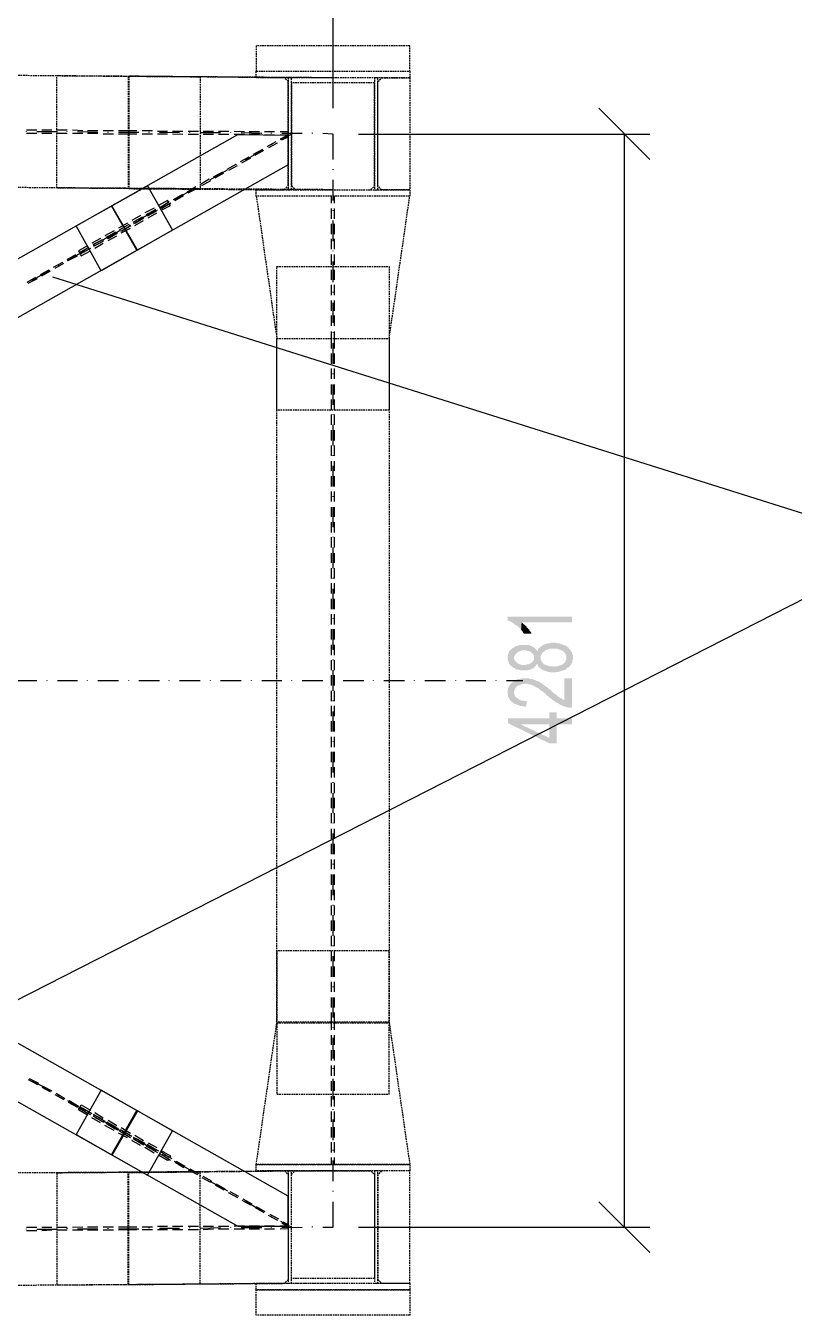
# Model space of a CAD drawing. Header units: metres. Extents: x 11 to 152679, y -40 to 137873.
# Drawn here: x 31291 to 34301, y 1462 to 6511 of the extents above; entities that cross this region are included whole.
import ezdxf

# ---------------------------------------------------------------- set-up
doc = ezdxf.new("R2010")
doc.units = ezdxf.units.M
doc.linetypes.add('HIDDEN', pattern=[9.525, 6.35, -3.175])
for name, color, linetype in [('CA3', 6, 'Continuous'), ('LAYER_1', 160, 'Continuous'), ('TR', 4, 'HIDDEN')]:
    doc.layers.add(name, color=color, linetype=linetype)

# ---------------------------------------------------------------- blocks, each defined once
blk = doc.blocks.new('TPODISTINTIPILONE')
at = {"layer": 'LAYER_1'}
for points in [[(26811.7, 3158.6), (26811.7, 3143.8), (26813.8, 3143.8), (26818, 3141.7), (26824.4, 3139.5), (26828.6, 3137.4), (26835, 3133.2), (26839.2, 3128.9), (26845.6, 3124.7), (26849.8, 3122.6), (26858.3, 3114.1), (26864.6, 3107.8), (26866.7, 3137.4), (27063.6, 3137.4), (27063.6, 3158.6)], [(26864.6, 3107.8), (26868.8, 3103.5), (26871, 3099.3), (26875.2, 3093), (26904.8, 3093), (26904.8, 3095.1), (26902.7, 3099.3), (26898.5, 3103.5), (26896.4, 3107.8), (26887.9, 3116.2), (26883.7, 3122.6), (26879.4, 3126.8), (26875.2, 3128.9), (26871, 3133.2), (26866.7, 3137.4)], [(26811.7, 2997.7), (26811.7, 2991.4), (26813.8, 2987.1), (26815.9, 2980.8), (26818, 2976.5), (26820.2, 2972.3), (26822.3, 2968.1), (26826.5, 2966), (26832.9, 2959.6), (26839.2, 2957.5), (26843.4, 2953.3), (26849.8, 2951.1), (26856.1, 2951.1), (26862.5, 2949), (26890, 2949), (26896.4, 2951.1), (26902.7, 2951.1), (26906.9, 2955.4), (26909.1, 2955.4), (26913.3, 2957.5), (26921.8, 2966), (26923.9, 2970.2), (26928.1, 2974.4), (26930.2, 2968.1), (26932.3, 2963.9), (26940.8, 2955.4), (26945, 2953.3), (26949.3, 2949), (26951.4, 2949), (26957.7, 2946.9), (26964.1, 2944.8), (26970.4, 2942.7), (26976.8, 2942.7), (26983.1, 2940.6), (26998, 2940.6), (27004.3, 2942.7), (27010.7, 2942.7), (27017, 2944.8), (27029.7, 2949), (27036.1, 2951.1), (27040.3, 2953.3), (27044.5, 2957.5), (27042.4, 2999.8), (27042.4, 2993.5), (27036.1, 2980.8), (27027.6, 2972.3), (27023.4, 2970.2), (27017, 2968.1), (27010.7, 2966), (27004.3, 2963.9), (26978.9, 2963.9), (26972.6, 2966), (26966.2, 2968.1), (26959.9, 2970.2), (26955.6, 2972.3), (26947.2, 2980.8), (26945, 2985), (26942.9, 2989.2), (26940.8, 2993.5), (26940.8, 3040), (26936.6, 3037.9), (26932.3, 3033.7), (26930.2, 3027.3), (26928.1, 3023.1), (26923.9, 3029.5), (26921.8, 3033.7), (26917.5, 3035.8), (26915.4, 2999.8), (26915.4, 2989.2), (26911.2, 2985), (26909.1, 2980.8), (26904.8, 2978.7), (26900.6, 2976.5), (26896.4, 2972.3), (26890, 2972.3), (26883.7, 2970.2), (26866.7, 2970.2), (26860.4, 2972.3), (26854, 2974.4), (26849.8, 2978.7), (26845.6, 2980.8), (26841.3, 2985), (26839.2, 2989.2), (26837.1, 2993.5), (26837.1, 3037.9), (26830.7, 3035.8), (26824.4, 3029.5), (26822.3, 3027.3), (26818, 3023.1), (26815.9, 3018.9), (26813.8, 3012.5), (26813.8, 3008.3), (26811.7, 3004.1)], [(26837.1, 3037.9), (26837.1, 2997.7), (26837.1, 3002), (26839.2, 3006.2), (26841.3, 3010.4), (26849.8, 3018.9), (26851.9, 3021), (26858.3, 3023.1), (26871, 3027.3), (26881.6, 3027.3), (26887.9, 3025.2), (26894.2, 3025.2), (26898.5, 3023.1), (26904.8, 3018.9), (26906.9, 3016.8), (26911.2, 3012.5), (26915.4, 3004.1), (26915.4, 2999.8), (26917.5, 3035.8), (26913.3, 3040), (26906.9, 3042.2), (26904.8, 3044.3), (26898.5, 3046.4), (26892.1, 3048.5), (26860.4, 3048.5), (26847.7, 3044.3), (26841.3, 3042.2)], [(26940.8, 3040), (26940.8, 2997.7), (26940.8, 3004.1), (26942.9, 3008.3), (26945, 3012.5), (26947.2, 3016.8), (26951.4, 3021), (26955.6, 3023.1), (26959.9, 3027.3), (26966.2, 3029.5), (26972.6, 3031.6), (26978.9, 3033.7), (27004.3, 3033.7), (27010.7, 3031.6), (27017, 3029.5), (27023.4, 3027.3), (27027.6, 3025.2), (27031.8, 3021), (27036.1, 3016.8), (27042.4, 3004.1), (27042.4, 2999.8), (27044.5, 2957.5), (27053, 2961.7), (27055.1, 2966), (27059.4, 2970.2), (27063.6, 2978.7), (27065.7, 2982.9), (27065.7, 2989.2), (27067.8, 2993.5), (27067.8, 3006.2), (27065.7, 3012.5), (27063.6, 3016.8), (27063.6, 3021), (27059.4, 3025.2), (27057.2, 3029.5), (27053, 3033.7), (27050.9, 3037.9), (27046.6, 3040), (27042.4, 3044.3), (27036.1, 3046.4), (27029.7, 3048.5), (27025.5, 3050.6), (27019.1, 3052.7), (27012.8, 3054.9), (27006.4, 3054.9), (26998, 3057), (26983.1, 3057), (26976.8, 3054.9), (26970.4, 3054.9), (26964.1, 3052.7), (26957.7, 3050.6), (26951.4, 3048.5), (26949.3, 3046.4), (26945, 3044.3)], [(26811.7, 2864.4), (26811.7, 2858), (26813.8, 2853.8), (26813.8, 2847.4), (26818, 2839), (26820.2, 2834.7), (26822.3, 2830.5), (26826.5, 2826.3), (26830.7, 2824.2), (26835, 2819.9), (26839.2, 2817.8), (26845.6, 2815.7), (26849.8, 2813.6), (26862.5, 2809.3), (26868.8, 2809.3), (26877.3, 2807.2), (26883.7, 2807.2), (26887.9, 2828.4), (26881.6, 2828.4), (26873.1, 2830.5), (26866.7, 2830.5), (26860.4, 2832.6), (26856.1, 2834.7), (26851.9, 2839), (26847.7, 2841.1), (26841.3, 2847.4), (26839.2, 2853.8), (26837.1, 2858), (26837.1, 2906.7), (26832.9, 2902.5), (26828.6, 2900.3), (26824.4, 2896.1), (26820.2, 2891.9), (26818, 2887.6), (26813.8, 2879.2), (26813.8, 2875), (26811.7, 2868.6)], [(26837.1, 2906.7), (26837.1, 2862.2), (26837.1, 2866.5), (26839.2, 2870.7), (26839.2, 2875), (26843.4, 2879.2), (26845.6, 2883.4), (26849.8, 2887.6), (26856.1, 2889.8), (26860.4, 2891.9), (26866.7, 2894), (26873.1, 2896.1), (26885.8, 2896.1), (26892.1, 2894), (26898.5, 2894), (26904.8, 2891.9), (26911.2, 2889.8), (26917.5, 2885.5), (26921.8, 2883.4), (26930.2, 2879.2), (26934.5, 2877.1), (26938.7, 2872.8), (26942.9, 2868.6), (26949.3, 2866.5), (26953.5, 2862.2), (26959.9, 2858), (26964.1, 2851.7), (26970.4, 2847.4), (26974.7, 2843.2), (26981, 2839), (26985.2, 2834.7), (26991.6, 2830.5), (26995.8, 2828.4), (27000.1, 2824.2), (27008.5, 2819.9), (27012.8, 2817.8), (27019.1, 2813.6), (27023.4, 2811.4), (27029.7, 2809.3), (27036.1, 2807.2), (27042.4, 2805.1), (27048.8, 2803), (27063.6, 2803), (27063.6, 2917.3), (27033.9, 2917.3), (27033.9, 2832.6), (27027.6, 2834.7), (27023.4, 2839), (27017, 2841.1), (27014.9, 2843.2), (27010.7, 2845.3), (27004.3, 2851.7), (26991.6, 2860.1), (26985.2, 2866.5), (26983.1, 2868.6), (26978.9, 2872.8), (26972.6, 2877.1), (26968.3, 2881.3), (26962, 2885.5), (26957.7, 2887.6), (26953.5, 2891.9), (26949.3, 2894), (26945, 2898.2), (26940.8, 2900.3), (26934.5, 2904.6), (26921.8, 2908.8), (26917.5, 2910.9), (26911.2, 2913), (26909.1, 2915.2), (26902.7, 2915.2), (26894.2, 2917.3), (26866.7, 2917.3), (26860.4, 2915.2), (26854, 2915.2), (26847.7, 2913), (26843.4, 2908.8)], [(26813.8, 2760.6), (26813.8, 2741.6), (26974.7, 2663.3), (27004.3, 2663.3), (27004.3, 2737.4), (27063.6, 2737.4), (27063.6, 2760.6), (27004.3, 2760.6), (27004.3, 2783.9), (26974.7, 2783.9), (26974.7, 2684.5), (26862.5, 2737.4)], [(26813.8, 2760.6), (26862.5, 2737.4), (26974.7, 2737.4), (26974.7, 2684.5), (26974.7, 2760.6)]]:
    blk.add_hatch(color=7, dxfattribs=at).paths.add_polyline_path(points, is_closed=False)
at = {"layer": 'CA3'}
blk.add_lwpolyline([(18302.7, 836.6), (25755.5, 5046.7), (25952.3, 5044.5), (25952.3, 4928.1), (18510.1, 722.3), (18302.7, 722.3)], close=True, dxfattribs=at)
blk.add_lwpolyline([(22184.7, 2790.3), (25755.5, 773.1), (25952.3, 773.1), (25952.3, 889.5), (22387.9, 2904.6)], dxfattribs=at)
at = {"layer": 'LAYER_1', "color": 7}
for p, q in [((26128, 5150.4), (26128, 6050)), ((27368.4, 4949.3), (27169.4, 5150.4)), ((24968.1, 5063.6), (24927.9, 5063.6)), ((24927.9, 5057.2), (24927.9, 5059.3)), ((24968.1, 5050.9), (24927.9, 5050.9)), ((25048.5, 5057.2), (24968.1, 5057.2)), ((25027.3, 5063.6), (24987.1, 5063.6)), ((25027.3, 5050.9), (24987.1, 5050.9)), ((25086.6, 5063.6), (25048.5, 5063.6)), ((25086.6, 5050.9), (25048.5, 5050.9)), ((25086.6, 5057.2), (25086.6, 5059.3)), ((25148, 5061.5), (25107.8, 5063.6)), ((25148, 5050.9), (25107.8, 5050.9)), ((25207.3, 5055.1), (25126.8, 5057.2)), ((25207.3, 5061.5), (25167, 5061.5)), ((25207.3, 5050.9), (25167, 5050.9)), ((25268.6, 5061.5), (25228.4, 5061.5)), ((25247.5, 5055.1), (25247.5, 5057.2)), ((25325.8, 5061.5), (25287.7, 5061.5)), ((25368.1, 5055.1), (25287.7, 5055.1)), ((25359.7, 5061.5), (25327.9, 5061.5)), ((25421, 5061.5), (25380.8, 5061.5)), ((25408.3, 5055.1), (25408.3, 5057.2)), ((25480.3, 5059.3), (25440.1, 5059.3)), ((25526.9, 5053), (25448.6, 5055.1)), ((25539.6, 5059.3), (25499.4, 5059.3)), ((25601, 5059.3), (25560.7, 5059.3)), ((25567.1, 5053), (25567.1, 5055.1)), ((25687.7, 5053), (25607.3, 5053)), ((25660.2, 5059.3), (25620, 5059.3)), ((25719.5, 5059.3), (25679.3, 5059.3)), ((25728, 5053), (25728, 5055.1)), ((25780.9, 5057.2), (25740.7, 5059.3)), ((25848.6, 5050.9), (25768.2, 5053)), ((25840.1, 5057.2), (25799.9, 5057.2)), ((25899.4, 5057.2), (25859.2, 5057.2)), ((25886.7, 5050.9), (25886.7, 5053)), ((25952.3, 5057.2), (25920.6, 5057.2)), ((26007.4, 5050.9), (25926.9, 5050.9)), ((26047.6, 5050.9), (26047.6, 5053)), ((25268.6, 5048.8), (25228.4, 5048.8)), ((25325.8, 5048.8), (25287.7, 5048.8)), ((25359.7, 5048.8), (25327.9, 5048.8)), ((25421, 5048.8), (25380.8, 5048.8)), ((25480.3, 5048.8), (25440.1, 5048.8)), ((25539.6, 5046.7), (25499.4, 5048.8)), ((25601, 5046.7), (25560.7, 5046.7)), ((25660.2, 5046.7), (25620, 5046.7)), ((25719.5, 5046.7), (25679.3, 5046.7)), ((25780.9, 5046.7), (25740.7, 5046.7)), ((25840.1, 5046.7), (25799.9, 5046.7)), ((25899.4, 5044.5), (25859.2, 5044.5)), ((25869.8, 5000.1), (25905.8, 5019.1)), ((25876.1, 4995.8), (25910, 5014.9)), ((25888.8, 5006.4), (25888.8, 5008.5)), ((25952.3, 5044.5), (25920.6, 5044.5)), ((25922.7, 5027.6), (25965, 5048.8)), ((25922.7, 5029.7), (25950.2, 5044.5)), ((25926.9, 5025.5), (25952.3, 5038.2)), ((26227.5, 5048.8), (27368.4, 5048.8)), ((27268.9, 5048.8), (27268.9, 768.9)), ((25766.1, 4940.8), (25799.9, 4959.9)), ((25770.3, 4936.6), (25806.3, 4955.6)), ((25785.1, 4947.2), (25855, 4987.4)), ((25816.9, 4970.4), (25852.8, 4989.5)), ((25823.2, 4966.2), (25857.1, 4985.3)), ((25645.4, 4868.9), (25715.2, 4909.1)), ((25660.2, 4881.5), (25696.2, 4900.6)), ((25713.1, 4911.2), (25749.1, 4930.2)), ((25719.5, 4907), (25753.4, 4926)), ((25749.1, 4928.1), (25749.1, 4930.2)), ((26128, 4909.1), (26128, 4911.2)), ((25609.4, 4851.9), (25643.3, 4873.1)), ((25609.4, 4849.8), (25609.4, 4851.9)), ((25613.7, 4847.7), (25649.7, 4866.7)), ((25666.6, 4877.3), (25700.4, 4896.4)), ((26128, 4788.4), (26128, 4868.9)), ((25503.6, 4792.6), (25539.6, 4813.8)), ((25505.7, 4790.5), (25575.6, 4830.7)), ((25510, 4788.4), (25543.8, 4807.5)), ((25556.5, 4822.3), (25590.4, 4843.4)), ((25560.7, 4818), (25596.7, 4837.1)), ((26121.7, 4777.8), (26121.7, 4805.3)), ((26134.4, 4777.8), (26134.4, 4805.3)), ((25359.7, 4593.7), (25260.2, 4767.2)), ((25361.8, 4593.7), (25262.3, 4767.2)), ((25366, 4712.2), (25435.9, 4750.3)), ((25427.4, 4758.8), (25391.4, 4739.7)), ((25395.6, 4733.4), (25431.6, 4752.4)), ((25399.9, 4733.4), (25433.8, 4754.5)), ((25433.8, 4746.1), (25399.9, 4727)), ((25404.1, 4729.2), (25440.1, 4750.3)), ((25480.3, 4788.4), (25444.3, 4769.4)), ((25452.8, 4763), (25486.7, 4784.2)), ((25486.7, 4775.7), (25452.8, 4756.7)), ((25457, 4758.8), (25493, 4780)), ((25471.9, 4771.5), (25471.9, 4773.6)), ((26121.7, 4716.4), (26121.7, 4756.7)), ((26128, 4748.2), (26128, 4750.3)), ((26134.4, 4716.4), (26134.4, 4756.7)), ((25323.7, 4699.5), (25287.7, 4680.5)), ((25374.5, 4729.2), (25340.6, 4710.1)), ((25344.8, 4703.7), (25378.7, 4722.8)), ((25347, 4703.7), (25382.9, 4724.9)), ((25382.9, 4716.4), (25347, 4697.4)), ((25351.2, 4691), (25385.1, 4710.1)), ((25353.3, 4699.5), (25387.2, 4720.7)), ((25404.1, 4720.7), (25438, 4739.7)), ((26121.7, 4657.2), (26121.7, 4697.4)), ((26128, 4629.7), (26128, 4710.1)), ((26134.4, 4657.2), (26134.4, 4697.4)), ((25226.3, 4633.9), (25296.2, 4672)), ((25270.8, 4669.9), (25234.8, 4650.8)), ((25239, 4644.5), (25275, 4663.5)), ((25243.2, 4646.6), (25277.1, 4665.6)), ((25277.1, 4657.2), (25243.2, 4638.1)), ((25247.5, 4640.2), (25283.5, 4661.4)), ((25247.5, 4631.8), (25281.3, 4650.8)), ((25291.9, 4674.1), (25325.8, 4693.2)), ((25296.2, 4676.2), (25330, 4695.3)), ((25330, 4686.8), (25296.2, 4667.8)), ((25298.3, 4661.4), (25334.3, 4680.5)), ((25300.4, 4669.9), (25336.4, 4691)), ((25332.2, 4691), (25332.2, 4693.2)), ((25139.5, 4587.3), (25173.4, 4606.4)), ((25143.8, 4583.1), (25179.7, 4602.1)), ((25217.8, 4640.2), (25184, 4621.2)), ((25188.2, 4614.8), (25222.1, 4633.9)), ((25190.3, 4617), (25226.3, 4636)), ((25226.3, 4627.5), (25190.3, 4608.5)), ((25192.5, 4612.7), (25192.5, 4614.8)), ((25194.6, 4602.1), (25228.4, 4621.2)), ((25196.7, 4612.7), (25230.5, 4631.8)), ((26121.7, 4597.9), (26121.7, 4638.1)), ((26134.4, 4597.9), (26134.4, 4638.1)), ((25033.7, 4528.1), (25069.7, 4547.1)), ((25086.6, 4557.7), (25120.5, 4576.7)), ((25088.7, 4553.5), (25158.6, 4593.7)), ((25090.8, 4553.5), (25126.8, 4572.5)), ((26121.7, 4536.5), (26121.7, 4576.7)), ((26128, 4589.5), (26128, 4591.6)), ((26128, 4468.8), (26128, 4549.2)), ((26134.4, 4536.5), (26134.4, 4576.7)), ((24949, 4475.1), (25018.9, 4515.4)), ((24982.9, 4498.4), (25016.8, 4517.5)), ((24987.1, 4494.2), (25021, 4513.2)), ((25040, 4523.8), (25073.9, 4542.9)), ((25052.7, 4534.4), (25052.7, 4536.5)), ((26121.7, 4477.3), (26121.7, 4517.5)), ((26134.4, 4477.3), (26134.4, 4517.5)), ((24930, 4468.8), (24963.8, 4487.8)), ((24934.2, 4464.6), (24970.2, 4483.6)), ((26121.7, 4418), (26121.7, 4458.2)), ((26134.4, 4418), (26134.4, 4458.2)), ((26121.7, 4356.6), (26121.7, 4396.8)), ((26128, 4428.6), (26128, 4430.7)), ((26134.4, 4356.6), (26134.4, 4396.8)), ((26128, 4310), (26128, 4388.4)), ((26121.7, 4297.3), (26121.7, 4337.6)), ((26134.4, 4297.3), (26134.4, 4337.6)), ((26121.7, 4208.4), (26121.7, 4276.2)), ((26128, 4269.8), (26128, 4272)), ((26134.4, 4208.4), (26134.4, 4276.2)), ((26128, 4149.2), (26128, 4229.6)), ((26121.7, 4149.2), (26121.7, 4189.4)), ((26134.4, 4149.2), (26134.4, 4189.4)), ((26121.7, 4089.9), (26121.7, 4130.1)), ((26128, 4109), (26128, 4111.1)), ((26134.4, 4089.9), (26134.4, 4130.1)), ((26121.7, 4028.5), (26121.7, 4068.7)), ((26128, 3988.3), (26128, 4068.7)), ((26134.4, 4028.5), (26134.4, 4068.7)), ((26121.7, 3969.3), (26121.7, 4009.5)), ((26134.4, 3969.3), (26134.4, 4009.5)), ((26121.7, 3910), (26121.7, 3950.2)), ((26128, 3950.2), (26128, 3952.3)), ((26134.4, 3910), (26134.4, 3950.2)), ((26121.7, 3848.6), (26121.7, 3888.8)), ((26128, 3829.6), (26128, 3910)), ((26134.4, 3848.6), (26134.4, 3888.8)), ((26121.7, 3789.3), (26121.7, 3829.6)), ((26128, 3789.3), (26128, 3791.5)), ((26134.4, 3789.3), (26134.4, 3829.6)), ((26121.7, 3730.1), (26121.7, 3768.2)), ((26128, 3668.7), (26128, 3749.1)), ((26134.4, 3730.1), (26134.4, 3768.2)), ((26121.7, 3668.7), (26121.7, 3708.9)), ((26134.4, 3668.7), (26134.4, 3708.9)), ((26121.7, 3609.4), (26121.7, 3649.6)), ((26134.4, 3609.4), (26134.4, 3649.6)), ((26121.7, 3550.2), (26121.7, 3588.3)), ((26128, 3628.5), (26128, 3630.6)), ((26128, 3510), (26128, 3588.3)), ((26134.4, 3550.2), (26134.4, 3588.3)), ((26121.7, 3488.8), (26121.7, 3529)), ((26134.4, 3488.8), (26134.4, 3529)), ((26121.7, 3429.5), (26121.7, 3469.7)), ((26128, 3469.7), (26128, 3471.8)), ((26134.4, 3429.5), (26134.4, 3469.7)), ((26121.7, 3370.2), (26121.7, 3408.3)), ((26128, 3349.1), (26128, 3429.5)), ((26134.4, 3370.2), (26134.4, 3408.3)), ((26121.7, 3308.9), (26121.7, 3349.1)), ((26134.4, 3308.9), (26134.4, 3349.1)), ((26121.7, 3249.6), (26121.7, 3289.8)), ((26128, 3308.9), (26128, 3311)), ((26134.4, 3249.6), (26134.4, 3289.8)), ((26128, 3188.2), (26128, 3268.6)), ((26121.7, 3188.2), (26121.7, 3228.4)), ((26134.4, 3188.2), (26134.4, 3228.4)), ((26121.7, 3128.9), (26121.7, 3169.2)), ((26128, 3150.1), (26128, 3152.2)), ((26134.4, 3128.9), (26134.4, 3169.2)), ((26121.7, 3069.7), (26121.7, 3109.9)), ((26128, 3029.5), (26128, 3109.9)), ((26134.4, 3069.7), (26134.4, 3109.9)), ((26121.7, 3008.3), (26121.7, 3048.5)), ((26134.4, 3008.3), (26134.4, 3048.5)), ((26121.7, 2949), (26121.7, 2989.2)), ((26128, 2989.2), (26128, 2991.4)), ((26134.4, 2949), (26134.4, 2989.2)), ((26121.7, 2889.8), (26121.7, 2930)), ((26128, 2868.6), (26128, 2949)), ((26134.4, 2889.8), (26134.4, 2930)), ((24887.6, 2908.8), (24968.1, 2908.8)), ((25008.3, 2908.8), (25008.3, 2910.9)), ((25048.5, 2908.8), (25126.8, 2908.8)), ((25167, 2908.8), (25167, 2910.9)), ((25207.3, 2908.8), (25287.7, 2908.8)), ((25327.9, 2908.8), (25327.9, 2910.9)), ((25368.1, 2908.8), (25448.6, 2908.8)), ((25486.7, 2908.8), (25486.7, 2910.9)), ((25526.9, 2908.8), (25607.3, 2908.8)), ((25647.5, 2908.8), (25647.5, 2910.9)), ((25687.7, 2908.8), (25768.2, 2908.8)), ((25808.4, 2908.8), (25808.4, 2910.9)), ((25848.6, 2908.8), (25926.9, 2908.8)), ((25967.2, 2908.8), (25967.2, 2910.9)), ((26007.4, 2908.8), (26087.8, 2908.8)), ((26128, 2908.8), (26128, 2910.9)), ((26168.2, 2908.8), (26248.7, 2908.8)), ((26286.8, 2908.8), (26286.8, 2910.9)), ((26327, 2908.8), (26407.4, 2908.8)), ((26447.6, 2908.8), (26447.6, 2910.9)), ((26487.8, 2908.8), (26568.3, 2908.8)), ((26608.5, 2908.8), (26608.5, 2910.9)), ((26648.7, 2908.8), (26727, 2908.8)), ((26767.2, 2908.8), (26767.2, 2910.9)), ((26807.5, 2908.8), (26871, 2908.8)), ((26121.7, 2828.4), (26121.7, 2868.6)), ((26128, 2828.4), (26128, 2830.5)), ((26134.4, 2828.4), (26134.4, 2868.6)), ((26121.7, 2769.1), (26121.7, 2809.3)), ((26128, 2709.8), (26128, 2788.2)), ((26134.4, 2769.1), (26134.4, 2809.3)), ((26121.7, 2709.8), (26121.7, 2750.1)), ((26134.4, 2709.8), (26134.4, 2750.1)), ((26121.7, 2648.5), (26121.7, 2688.7)), ((26134.4, 2648.5), (26134.4, 2688.7)), ((26121.7, 2589.2), (26121.7, 2629.4)), ((26128, 2669.6), (26128, 2671.7)), ((26128, 2549), (26128, 2629.4)), ((26134.4, 2589.2), (26134.4, 2629.4)), ((26121.7, 2529.9), (26121.7, 2570.1)), ((26134.4, 2529.9), (26134.4, 2570.1)), ((26121.7, 2468.5), (26121.7, 2508.8)), ((26128, 2508.8), (26128, 2510.9)), ((26134.4, 2468.5), (26134.4, 2508.8)), ((26121.7, 2409.3), (26121.7, 2449.5)), ((26128, 2390.2), (26128, 2468.5)), ((26134.4, 2409.3), (26134.4, 2449.5)), ((26121.7, 2350), (26121.7, 2390.2)), ((26134.4, 2350), (26134.4, 2390.2)), ((26121.7, 2288.6), (26121.7, 2328.9)), ((26128, 2350), (26128, 2352.1)), ((26134.4, 2288.6), (26134.4, 2328.9)), ((26128, 2229.4), (26128, 2309.8)), ((26121.7, 2229.4), (26121.7, 2269.6)), ((26134.4, 2229.4), (26134.4, 2269.6)), ((26121.7, 2170.1), (26121.7, 2208.2)), ((26128, 2189.2), (26128, 2191.3)), ((26134.4, 2170.1), (26134.4, 2208.2)), ((26121.7, 2108.7), (26121.7, 2148.9)), ((26128, 2068.5), (26128, 2148.9)), ((26134.4, 2108.7), (26134.4, 2148.9)), ((26121.7, 2049.5), (26121.7, 2089.7)), ((26134.4, 2049.5), (26134.4, 2089.7)), ((26121.7, 1990.2), (26121.7, 2028.3)), ((26128, 2028.3), (26128, 2030.4)), ((26134.4, 1990.2), (26134.4, 2028.3)), ((26128, 1909.7), (26128, 1990.2)), ((26121.7, 1928.8), (26121.7, 1969)), ((26134.4, 1928.8), (26134.4, 1969)), ((26121.7, 1869.5), (26121.7, 1909.7)), ((26128, 1869.5), (26128, 1871.7)), ((26134.4, 1869.5), (26134.4, 1909.7)), ((26121.7, 1810.3), (26121.7, 1848.4)), ((26128, 1748.9), (26128, 1829.3)), ((26134.4, 1810.3), (26134.4, 1848.4)), ((26121.7, 1748.9), (26121.7, 1789.1)), ((26134.4, 1748.9), (26134.4, 1789.1)), ((26121.7, 1689.6), (26121.7, 1729.8)), ((26134.4, 1689.6), (26134.4, 1729.8)), ((26121.7, 1628.2), (26121.7, 1668.4)), ((26128, 1708.7), (26128, 1710.8)), ((26128, 1590.1), (26128, 1668.4)), ((26134.4, 1628.2), (26134.4, 1668.4)), ((26121.7, 1571.1), (26121.7, 1609.2)), ((26121.7, 1541.4), (26121.7, 1569)), ((26134.4, 1571.1), (26134.4, 1609.2)), ((26134.4, 1541.4), (26134.4, 1569)), ((26121.7, 1482.2), (26121.7, 1520.3)), ((26128, 1549.9), (26128, 1552)), ((26134.4, 1482.2), (26134.4, 1520.3)), ((26128, 1429.3), (26128, 1509.7)), ((26121.7, 1420.8), (26121.7, 1461)), ((26134.4, 1420.8), (26134.4, 1461)), ((26121.7, 1361.5), (26121.7, 1401.7)), ((26128, 1389), (26128, 1391.2)), ((26134.4, 1361.5), (26134.4, 1401.7)), ((24934.2, 1346.7), (24970.2, 1327.7)), ((24938.4, 1350.9), (24974.4, 1331.9)), ((24949, 1342.5), (25018.9, 1304.4)), ((24949, 1342.5), (25018.9, 1304.4)), ((24987.1, 1317.1), (25021, 1298)), ((24991.4, 1321.3), (25027.3, 1302.3)), ((26121.7, 1302.3), (26121.7, 1340.4)), ((26128, 1268.4), (26128, 1348.8)), ((26134.4, 1302.3), (26134.4, 1340.4)), ((25037.9, 1287.5), (25073.9, 1268.4)), ((25044.3, 1293.8), (25078.1, 1272.6)), ((25052.7, 1283.2), (25052.7, 1285.3)), ((25052.7, 1283.2), (25052.7, 1285.3)), ((25088.7, 1264.2), (25158.6, 1223.9)), ((25088.7, 1264.2), (25158.6, 1223.9)), ((25095.1, 1264.2), (25131.1, 1243)), ((26121.7, 1240.9), (26121.7, 1281.1)), ((26134.4, 1240.9), (26134.4, 1281.1)), ((25090.8, 1257.8), (25126.8, 1238.8)), ((25143.8, 1228.2), (25177.6, 1209.1)), ((25148, 1234.5), (25184, 1213.4)), ((25194.6, 1217.6), (25228.4, 1196.4)), ((25359.7, 1226.1), (25260.2, 1052.5)), ((25361.8, 1223.9), (25262.3, 1050.4)), ((26121.7, 1181.6), (26121.7, 1221.8)), ((26128, 1228.2), (26128, 1230.3)), ((26134.4, 1181.6), (26134.4, 1221.8)), ((25217.8, 1177.4), (25184, 1196.4)), ((25188.2, 1204.9), (25222.1, 1183.7)), ((25226.3, 1190.1), (25190.3, 1209.1)), ((25192.5, 1204.9), (25192.5, 1207)), ((25192.5, 1204.9), (25192.5, 1207)), ((25194.6, 1198.5), (25230.5, 1179.5)), ((25200.9, 1204.9), (25234.8, 1183.7)), ((25226.3, 1185.8), (25296.2, 1145.6)), ((25226.3, 1185.8), (25296.2, 1145.6)), ((25270.8, 1147.7), (25234.8, 1166.8)), ((25239, 1175.3), (25275, 1154.1)), ((25277.1, 1160.4), (25243.2, 1179.5)), ((25247.5, 1188), (25281.3, 1166.8)), ((25247.5, 1168.9), (25283.5, 1149.9)), ((25251.7, 1175.3), (25287.7, 1154.1)), ((26128, 1109.6), (26128, 1190.1)), ((25323.7, 1118.1), (25287.7, 1137.2)), ((25291.9, 1145.6), (25325.8, 1124.5)), ((25330, 1130.8), (25296.2, 1149.9)), ((25298.3, 1158.3), (25334.3, 1137.2)), ((25300.4, 1141.4), (25334.3, 1120.2)), ((25304.6, 1145.6), (25340.6, 1124.5)), ((25332.2, 1126.6), (25332.2, 1128.7)), ((25332.2, 1126.6), (25332.2, 1128.7)), ((25344.8, 1116), (25378.7, 1094.8)), ((25382.9, 1101.2), (25347, 1120.2)), ((25351.2, 1128.7), (25385.1, 1107.5)), ((25353.3, 1111.8), (25387.2, 1090.6)), ((25357.5, 1116), (25391.4, 1097)), ((26121.7, 1120.2), (26121.7, 1160.4)), ((26134.4, 1120.2), (26134.4, 1160.4)), ((25374.5, 1088.5), (25340.6, 1107.5)), ((25366, 1107.5), (25435.9, 1067.3)), ((25366, 1107.5), (25435.9, 1067.3)), ((25427.4, 1058.9), (25391.4, 1080)), ((25395.6, 1086.4), (25431.6, 1067.3)), ((25433.8, 1071.5), (25399.9, 1092.7)), ((25404.1, 1099.1), (25438, 1080)), ((25404.1, 1082.1), (25440.1, 1061)), ((25410.5, 1086.4), (25444.3, 1067.3)), ((25486.7, 1041.9), (25452.8, 1063.1)), ((26121.7, 1061), (26121.7, 1101.2)), ((26128, 1069.4), (26128, 1071.5)), ((26134.4, 1061), (26134.4, 1101.2)), ((25480.3, 1029.2), (25444.3, 1050.4)), ((25457, 1052.5), (25490.9, 1031.3)), ((25461.3, 1056.7), (25497.2, 1037.7)), ((25471.9, 1048.3), (25471.9, 1050.4)), ((25471.9, 1048.3), (25471.9, 1050.4)), ((25505.7, 1027.1), (25575.6, 989)), ((25505.7, 1027.1), (25575.6, 989)), ((25510, 1022.9), (25543.8, 1001.7)), ((25514.2, 1027.1), (25548, 1008)), ((26121.7, 1014.4), (26121.7, 1041.9)), ((26128, 948.8), (26128, 1029.2)), ((26134.4, 1014.4), (26134.4, 1041.9)), ((25560.7, 993.2), (25596.7, 974.2)), ((25567.1, 997.5), (25601, 978.4)), ((25609.4, 970), (25609.4, 972.1)), ((25609.4, 970), (25609.4, 972.1)), ((25613.7, 963.6), (25647.5, 944.5)), ((25617.9, 967.8), (25653.9, 948.8)), ((25645.4, 948.8), (25715.2, 910.7)), ((25645.4, 948.8), (25715.2, 910.7)), ((25666.6, 934), (25700.4, 914.9)), ((25670.8, 938.2), (25704.7, 919.2)), ((26128, 908.6), (26128, 910.7)), ((25717.4, 904.3), (25753.4, 885.3)), ((25723.7, 908.6), (25757.6, 889.5)), ((25749.1, 889.5), (25749.1, 891.6)), ((25749.1, 889.5), (25749.1, 891.6)), ((25770.3, 874.7), (25804.2, 855.6)), ((25774.5, 878.9), (25810.5, 859.9)), ((25785.1, 870.5), (25855, 830.2)), ((25785.1, 870.5), (25855, 830.2)), ((27169.4, 868.3), (27368.4, 669.4)), ((25823.2, 845.1), (25857.1, 826)), ((25827.5, 849.3), (25861.3, 830.2)), ((25874, 815.4), (25910, 796.4)), ((25880.4, 819.7), (25914.2, 800.6)), ((25888.8, 811.2), (25888.8, 813.3)), ((25888.8, 811.2), (25888.8, 813.3)), ((24968.1, 766.7), (24927.9, 766.7)), ((24927.9, 760.4), (24927.9, 762.5)), ((24968.1, 760.4), (25048.5, 760.4)), ((25027.3, 766.7), (24987.1, 766.7)), ((25086.6, 766.7), (25048.5, 766.7)), ((25086.6, 762.5), (25086.6, 764.6)), ((25148, 768.9), (25107.8, 766.7)), ((25126.8, 762.5), (25207.3, 762.5)), ((25207.3, 768.9), (25167, 768.9)), ((25268.6, 768.9), (25228.4, 768.9)), ((25247.5, 762.5), (25247.5, 764.6)), ((25325.8, 768.9), (25287.7, 768.9)), ((25287.7, 762.5), (25368.1, 762.5)), ((25325.8, 758.3), (25287.7, 756.2)), ((25359.7, 768.9), (25327.9, 768.9)), ((25359.7, 758.3), (25327.9, 758.3)), ((25421, 768.9), (25380.8, 768.9)), ((25421, 758.3), (25380.8, 758.3)), ((25408.3, 764.6), (25408.3, 766.7)), ((25480.3, 771), (25440.1, 771)), ((25480.3, 758.3), (25440.1, 758.3)), ((25448.6, 764.6), (25526.9, 764.6)), ((25539.6, 771), (25499.4, 771)), ((25539.6, 758.3), (25499.4, 758.3)), ((25601, 771), (25560.7, 771)), ((25601, 758.3), (25560.7, 758.3)), ((25567.1, 764.6), (25567.1, 766.7)), ((25607.3, 764.6), (25687.7, 766.7)), ((25660.2, 771), (25620, 771)), ((25660.2, 760.4), (25620, 758.3)), ((25719.5, 771), (25679.3, 771)), ((25719.5, 760.4), (25679.3, 760.4)), ((25728, 766.7), (25728, 768.9)), ((25780.9, 773.1), (25740.7, 773.1)), ((25780.9, 760.4), (25740.7, 760.4)), ((25768.2, 766.7), (25848.6, 766.7)), ((25840.1, 773.1), (25799.9, 773.1)), ((25840.1, 760.4), (25799.9, 760.4)), ((25899.4, 773.1), (25859.2, 773.1)), ((25899.4, 760.4), (25859.2, 760.4)), ((25886.7, 766.7), (25886.7, 768.9)), ((25952.3, 773.1), (25920.6, 773.1)), ((25952.3, 762.5), (25920.6, 760.4)), ((25922.7, 792.1), (25965, 768.9)), ((25922.7, 792.1), (25965, 768.9)), ((25926.9, 785.8), (25950.2, 773.1)), ((25926.9, 766.7), (26007.4, 768.9)), ((25931.2, 790), (25952.3, 779.5)), ((26047.6, 768.9), (26047.6, 771)), ((26227.5, 768.9), (27368.4, 768.9)), ((24968.1, 754), (24927.9, 754)), ((25027.3, 756.2), (24987.1, 754)), ((25086.6, 756.2), (25048.5, 756.2)), ((25148, 756.2), (25107.8, 756.2)), ((25207.3, 756.2), (25167, 756.2)), ((25268.6, 756.2), (25228.4, 756.2))]:
    blk.add_line(p, q, dxfattribs=at)
for points in [[(26128, 4949.3), (26128, 5048.8), (26087.8, 5050.9)], [(25448.6, 4760.9), (25484.5, 4782.1), (25480.3, 4788.4)], [(25454.9, 4750.3), (25490.9, 4769.4), (25486.7, 4775.7)], [(25167, 4610.6), (25131.1, 4591.6), (25135.3, 4585.2), (25169.2, 4604.3)], [(25173.4, 4597.9), (25137.4, 4578.9), (25141.6, 4572.5), (25177.6, 4591.6)], [(25167, 1207), (25131.1, 1228.2), (25135.3, 1234.5), (25169.2, 1213.4)], [(25173.4, 1219.7), (25137.4, 1238.8), (25141.6, 1247.2), (25177.6, 1226.1)], [(25454.9, 1069.4), (25490.9, 1048.3), (25486.7, 1041.9)], [(25448.6, 1056.7), (25484.5, 1035.6), (25480.3, 1029.2)], [(26087.8, 768.9), (26128, 768.9), (26128, 868.3)]]:
    blk.add_lwpolyline(points, dxfattribs=at)
for points in [[(25402, 4845.6), (25499.4, 4672), (25220, 4513.2), (25122.6, 4688.9)], [(25402, 972.1), (25499.4, 1145.6), (25220, 1304.4), (25122.6, 1130.8)]]:
    blk.add_lwpolyline(points, close=True, dxfattribs=at)
at = {"layer": 'TR'}
for p, q in [((26130.1, 5268.9), (18929.2, 5319.7)), ((25325.8, 5275.2), (25325.8, 4835)), ((26125.9, 4830.7), (18929.2, 4879.4)), ((26125.9, 989), (18929.2, 940.3)), ((25325.8, 542.4), (25325.8, 982.6)), ((26130.1, 548.7), (18929.2, 500))]:
    blk.add_line(p, q, dxfattribs=at)
for points in [[(25827.5, 5393.8), (25827.5, 5294.3), (26428.6, 5294.3), (26428.6, 5393.8)], [(25046.4, 5277.4), (25607.3, 5273.1), (25607.3, 4832.9), (25046.4, 4837.1)], [(25327.9, 4835), (25937.5, 4830.7), (25952.3, 4845.6), (25952.3, 5254.1), (25937.5, 5268.9), (25327.9, 5275.2)], [(25827.5, 5268.9), (25827.5, 5294.3), (26428.6, 5294.3), (26428.6, 5268.9)], [(25952.3, 5268.9), (25952.3, 4830.7), (25965, 4830.7), (25965, 5268.9)], [(26291, 5268.9), (26291, 4830.7), (26303.7, 4830.7), (26303.7, 5268.9)], [(26428.6, 4830.7), (26318.5, 4830.7), (26303.7, 4845.6), (26303.7, 5254.1), (26318.5, 5268.9), (26428.6, 5268.9)], [(25979.8, 4830.7), (26276.2, 4830.7), (26291, 4845.6), (26291, 5249.8), (25965, 5249.8), (25965, 4845.6)], [(25827.5, 4805.3), (25827.5, 4830.7), (26428.6, 4830.7), (26428.6, 4805.3)], [(25907.9, 4248.7), (26348.1, 4248.7), (26428.6, 4805.3), (25827.5, 4805.3)], [(25907.9, 3967.1), (25907.9, 4530.2), (26348.1, 4530.2), (26348.1, 3967.1)], [(25907.9, 1571.1), (25907.9, 4248.7), (26348.1, 4248.7), (26348.1, 1571.1)], [(25907.9, 1850.5), (25907.9, 1289.6), (26348.1, 1289.6), (26348.1, 1850.5)], [(25907.9, 1569), (26348.1, 1569), (26428.6, 1014.4), (25827.5, 1014.4)], [(25827.5, 989), (25827.5, 1014.4), (26428.6, 1014.4), (26428.6, 989)], [(25046.4, 542.4), (25607.3, 546.6), (25607.3, 984.8), (25046.4, 980.5)], [(25327.9, 982.6), (25937.5, 989), (25952.3, 974.2), (25952.3, 563.5), (25937.5, 548.7), (25327.9, 542.4)], [(25952.3, 989), (25952.3, 548.7), (25965, 548.7), (25965, 989)], [(25979.8, 989), (26276.2, 989), (26291, 974.2), (26291, 567.8), (25965, 567.8), (25965, 974.2)], [(26291, 989), (26291, 548.7), (26303.7, 548.7), (26303.7, 989)], [(26428.6, 989), (26318.5, 989), (26303.7, 974.2), (26303.7, 563.5), (26318.5, 548.7), (26428.6, 548.7)], [(25827.5, 523.3), (25827.5, 548.7), (26428.6, 548.7), (26428.6, 523.3)], [(25827.5, 423.9), (25827.5, 523.3), (26428.6, 523.3), (26428.6, 423.9)]]:
    blk.add_lwpolyline(points, close=True, dxfattribs=at)

msp = doc.modelspace()

# ---------------------------------------------------------------- linework, layer by layer
for q in [(31397.1237, 5525.8901), (30986.7054, 2557.924)]:
    msp.add_line((34741.0171, 4472.2307), q)

# ---------------------------------------------------------------- block references
msp.add_blockref('TPODISTINTIPILONE', (6366.3159, 1037.9028))

doc.saveas('drawing.dxf')
